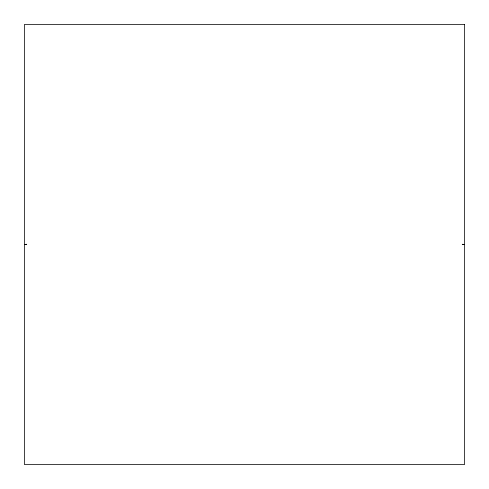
<?xml version="1.0" encoding="UTF-8"?>
<svg xmlns="http://www.w3.org/2000/svg" width="489" height="489" viewBox="0 0 489 489"><rect width="100%" height="100%" fill="white"/><g stroke="black" fill="none" stroke-linecap="round" stroke-linejoin="round"><path stroke-width="0.73" d="M26.718 244.286L24.45 244.5L26.54 244.304M462.46 244.304L464.55 244.5L462.282 244.286M464.55 24.45L24.45 24.45L24.45 464.55L464.55 464.55L464.55 24.45"/></g></svg>
